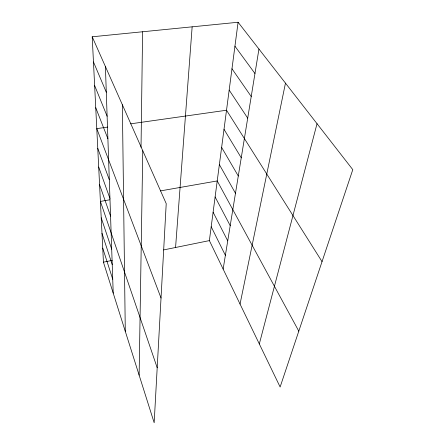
<?xml version="1.0" encoding="UTF-8"?>
<svg xmlns="http://www.w3.org/2000/svg" width="445" height="445" viewBox="0 0 445 445"><rect width="100%" height="100%" fill="white"/><g stroke="black" fill="none" stroke-linecap="round" stroke-linejoin="round"><path stroke-width="0.67" d="M141.026 147.295L142.595 31.767M139.129 375.152L142.767 150.749M175.569 247.487L192.145 26.828M238.092 22.25L352.79 169.656L280.127 387L209.373 240.606L238.092 22.25L92.21 36.79L103.429 262.177L154.17 422.75L166.219 203.604L92.21 36.79M223.14 269.097L258.945 49.05M240.044 304.069L285.468 83.137M259.318 343.946L317.029 123.693M103.429 262.177L112.201 260.386M163.671 249.912L209.373 240.606M109.82 199.783L100.403 201.435L157.196 367.737M160.417 190.905L217.221 180.937L298.801 331.152M107.701 127.086L96.782 128.633L161.029 298.022M130.669 123.827L226.522 110.227L322.041 261.638M234.943 46.197L254.963 73.525M231.973 68.769L251.225 96.515M229.169 90.079L247.704 118.148M224.013 129.306L241.251 157.803M221.632 147.406L238.286 176.02M219.368 164.594L235.477 193.28M215.113 196.957L230.21 225.66M213.105 212.209L227.734 240.867M211.197 226.739L225.381 255.33M93.461 61.933L106.294 92.221M94.635 85.529L107.123 116.234M95.742 107.723L107.896 138.734M97.761 148.369L109.309 179.73M98.69 167.025L109.954 198.464M99.569 184.686L110.566 216.148M101.221 217.805L111.701 249.167M101.994 233.341L112.235 264.603M102.728 248.115L112.735 279.243M105.409 66.544L113.214 293.144M122.358 104.753L125.29 331.347"/></g></svg>
